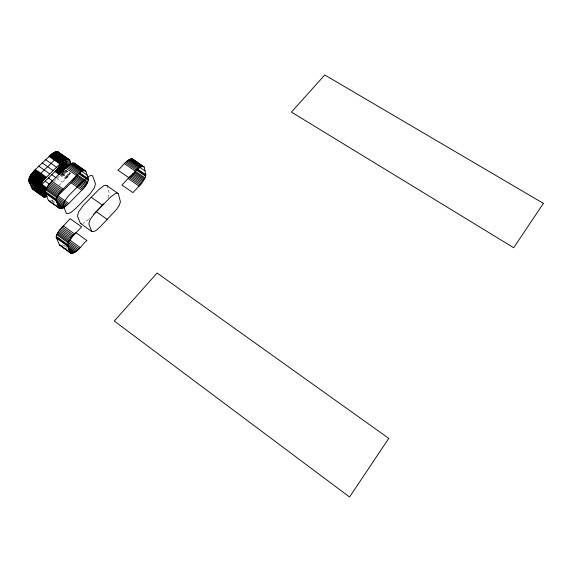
<?xml version="1.0" encoding="UTF-8"?>
<svg xmlns="http://www.w3.org/2000/svg" width="572" height="572" viewBox="0 0 572 572"><rect width="100%" height="100%" fill="white"/><g stroke="black" fill="none" stroke-linecap="round" stroke-linejoin="round"><path stroke-width="0.43" stroke-dasharray="2.86 2.15" d="M108.23 197.54L109.359 193.415L107.307 186.694M59.109 185.45L66.674 177.942L70.349 173.23L66.109 170.277M64.007 171.071L62.312 173.166M61.361 174.224L61.833 173.695M89.11 218.89L89.64 218.361M53.789 181.696L60.339 175.268M88.581 219.419L83.047 223.473M50.515 200.936L52.939 199.907M65.244 170.034L70.192 173.488M65.086 170.292L70.034 173.738M64.729 170.806L69.677 174.26M63.664 170.835L69.312 174.775M63.263 171.357L68.912 175.304M62.856 171.886L68.511 175.833M62.412 172.408L68.061 176.355M61.969 172.93L67.618 176.884M62.441 173.688L67.382 177.148M62.205 173.952L67.146 177.413M61.261 173.724L66.91 177.677M61.025 173.988L66.674 177.942M60.51 174.51L66.159 178.464M59.996 175.032L65.644 178.993M56.728 178.235L62.384 182.218M52.059 200.386L55.67 202.96M51.973 201.244L56.306 204.34M66.602 246.997L63.106 244.444L62.291 244.845L67.189 248.427"/><path stroke-width="0.86" d="M141.913 182.933L130.938 175.475L121.929 185.071L132.926 192.621L141.048 183.991L145.045 177.913L145.831 174.703L144.137 167.053L132.254 158.852C125.861 159.202 122.544 167.003 117.839 170.17L129.143 177.878C133.848 174.66 137.094 166.888 143.465 166.388L143.844 166.638M28.6 180.473L30.087 175.954L35.35 169.462L52.145 153.689L55.756 151.759L58.172 151.98L61.526 160.217L60.582 164.371L56.077 170.52L41.878 184.406L36.815 188.388L33.09 189.353L32.154 188.753L28.6 180.473L39.482 188.238C40.591 191.491 41.992 199.7 47.026 196.232L36.372 188.617M39.482 188.238L40.462 184.727L43.258 180.473L59.867 163.95C62.798 160.875 70.363 155.076 70.778 163.764L60.06 156.342M45.066 192.228L46.067 188.717L48.87 184.449L65.458 167.846C67.968 165.809 70.957 162.119 74.524 163.285L85.857 171.271L88.438 178.893L88.36 180.402L86.858 184.012L83.805 188.209L68.747 203.51C66.202 205.655 63.342 209.295 59.652 208.523L48.377 200.372L45.066 192.228L56.106 200.1L59.652 208.523M56.106 200.1L57.143 196.596L59.953 192.306L76.512 175.532C79 173.502 81.925 169.777 85.493 170.864M71.042 253.303L59.395 244.759L56.178 237.13L56.792 234.599L59.252 230.387L70.17 218.668L81.624 226.877L72.558 236.393L68.24 242.95L67.646 246.174L70.642 252.996C77.713 254.09 81.903 243.686 86.973 240.612L75.84 232.582L70.342 238.259M66.288 167.124L66.838 163.907L63.957 156.127L63.084 155.441L61.161 155.505L55.498 159.145L39.718 174.403L34.992 180.838L34.105 185.092L37.495 192.585L38.431 193.179L41.241 192.65L46.11 189.189M56.378 197.319L72.115 181.753L75.475 177.535L77.056 174.617L87.823 182.103M103.675 203.854L93.801 214.071M59.81 245.073L71.529 253.453M91.877 231.596C95.545 232.132 98.22 228.407 100.729 226.247L116.559 209.409L119.291 205.241L120.449 201.837L118.34 193.729L106.735 185.55L105.184 185.292L103.725 185.821L98.992 189.389L83.376 205.276L78.6 211.869L77.535 216.094L80.323 223.252L91.877 231.596L88.889 224.195L89.547 220.949L91.234 217.875L94.788 213.342L110.353 197.29L115.058 193.672L116.495 193.121L118.011 193.35M80.702 223.595L81.167 223.774M132.254 158.852L144.137 167.053M131.217 158.766L142.442 166.316M130.573 158.93L141.813 166.495M129.844 159.23L141.098 166.802M129.05 159.66L140.312 167.238M139.804 167.417L144.988 170.906M128.192 160.217L139.461 167.81M127.277 160.896L138.553 168.504M137.745 169.248L145.831 174.703M126.319 161.704L137.595 169.319M136.98 169.484L145.788 175.432M136.107 169.762L145.645 176.212M125.325 162.591L136.608 170.22M124.296 163.606L135.585 171.242M135.521 171.464L145.045 177.913M134.349 171.9L144.594 178.843M133.805 172.873L144.051 179.815M132.447 173.38L143.422 180.831M131.732 174.417L142.7 181.875M130.073 176.526L141.048 183.991M129.165 177.577L140.133 185.056M128.178 178.628L139.153 186.114M58.051 151.909L68.976 159.452M57.693 151.709L69.362 159.867M74.06 163.027L85.857 171.271M57.086 151.659L67.911 159.145M56.478 151.609L67.317 159.102M72.88 162.948L83.877 170.556M56.113 151.687L66.96 159.18M55.756 151.759L66.595 159.266M72.165 163.12L83.176 170.735M59.316 154.376L70.07 161.826M55.348 151.902L66.202 159.416M54.948 152.052L65.801 159.567M71.378 163.428L82.389 171.049M54.512 152.259L65.365 159.781M81.36 171.092L87.159 175.111M54.068 152.474L64.929 159.996M70.513 163.864L81.531 171.5M53.839 152.61L64.7 160.139M53.604 152.745L64.464 160.274M53.368 152.881L64.236 160.417M60.796 158.287L70.056 164.707M53.132 153.024L64 160.56M69.584 164.429L80.616 172.072M52.638 153.353L63.513 160.896M52.145 153.689L88.438 178.893M61.547 160.589L68.64 165.508M61.569 160.954L68.661 165.88M79.108 173.13L88.46 179.622M51.637 154.09L62.512 161.64M61.554 161.154L68.64 166.073M61.533 161.347L68.619 166.266M61.511 161.54L67.889 165.973M51.122 154.49L62.005 162.048M67.589 165.93L78.629 173.595M61.497 161.733L67.868 166.166M78.3 173.409L88.36 180.402M50.593 154.926L61.476 162.491M61.247 162.591L66.91 166.523M50.071 155.369L60.954 162.934M66.545 166.824L77.585 174.503M60.997 163.442L66.659 167.381M49.528 155.87L60.41 163.442M60.789 163.907L65.737 167.353M60.582 164.371L65.53 167.818M76.634 175.547L87.394 183.033M48.977 156.37L59.867 163.95M65.458 167.846L76.512 175.532M60.325 164.858L65.272 168.304M60.06 165.337L65.008 168.79M76.105 176.519L86.858 184.012M59.903 165.594L64.85 169.04M59.753 165.844L64.693 169.291M59.595 166.095L64.536 169.541M59.438 166.345L64.386 169.798M75.475 177.535L86.229 185.028M59.08 166.867L64.021 170.313M58.716 167.381L62.956 170.342M74.753 178.571L85.507 186.079M58.315 167.903L62.555 170.864M45.596 159.624L56.492 167.231M57.915 168.425L62.155 171.393M73.945 179.629L84.692 187.144M57.472 168.947L61.704 171.915M57.028 169.476L61.261 172.437M73.059 180.688L83.805 188.209M56.785 169.734L61.025 172.701M56.549 169.998L60.789 172.966M56.313 170.263L60.553 173.23M56.077 170.52L60.317 173.488M72.115 181.753L82.861 189.275M55.563 171.042L59.803 174.01M55.048 171.564L59.288 174.539M71.085 182.811L81.839 190.347M42.199 162.884L53.103 170.535M91.213 197.254L102.602 205.241M51.78 174.753L56.02 177.742M38.782 166.166L49.692 173.845M48.491 177.956L52.738 180.952M96.175 211.619L107.25 219.441M35.35 169.462L46.275 177.177M51.88 181.138L62.97 188.967M34.813 170.006L45.731 177.728M34.27 170.549L45.188 178.271M50.801 182.239L61.89 190.083M33.769 171.092L44.695 178.821M33.269 171.643L44.194 179.372M49.807 183.347L60.889 191.198M32.804 172.186L43.722 179.923M45.195 181.174L49.442 184.184M32.332 172.73L43.258 180.473M48.87 184.449L59.953 192.306M31.91 173.28L42.836 181.024M31.489 173.824L42.407 181.574M48.019 185.557L59.109 193.422M31.303 174.095L42.221 181.846M31.11 174.367L42.035 182.118M30.924 174.632L41.842 182.389M30.738 174.903L41.656 182.661M47.261 186.644L58.344 194.516M30.409 175.432L41.327 183.19M30.087 175.954L41.005 183.712M41.878 184.406L57.686 195.574M57.965 195.846L68.747 203.51M29.823 176.462L40.734 184.22M41.341 184.913L46.303 188.438M29.551 176.963L40.462 184.727M46.067 188.717L57.143 196.596M40.805 185.414L45.767 188.946M56.9 196.868L67.682 204.547M29.344 177.449L40.247 185.206M40.541 185.635L46.218 189.675M29.129 177.928L40.033 185.693M40.283 185.857L56.707 197.562M40.019 186.079L45.696 190.118M39.761 186.3L46.139 190.848M56.578 198.284L66.652 205.462M28.893 178.807L39.79 186.565M39.253 186.708L45.631 191.262M28.65 179.679L39.539 187.444M45.131 191.434L56.185 199.313M28.636 179.88L45.124 191.67M55.57 199.113L65.644 206.299M28.629 180.08L39.511 187.845M28.614 180.28L39.497 188.038M38.245 187.466L45.345 192.528M28.643 180.852L39.511 188.61M28.679 181.224L39.547 188.975M45.131 192.964L56.163 200.836M37.752 187.809L46.275 193.894M56.027 200.858L64.672 207.028M37.28 188.102L45.803 194.187M29.558 183.126L46.754 195.495M56.542 202.481L63.749 207.629M36.594 188.503L46.532 195.61M36.15 188.731L46.804 196.353M35.929 188.846L46.589 196.468M57.107 203.989L62.877 208.115M30.43 185.013L41.22 192.735M35.514 189.01L46.182 196.639M35.106 189.175L45.774 196.811M57.751 205.369L62.076 208.473M31.296 186.894L45.402 196.911M34.356 189.375L45.031 197.011M57.743 206.106L61.354 208.694M33.727 189.361L44.416 197.011M33.09 189.353L43.794 197.018M60.139 208.723L48.377 200.372M32.154 188.753L43.665 196.961M63.206 225.754L74.675 234.041M62.098 226.92L73.573 235.221M61.082 228.078L72.558 236.393M60.124 229.236L71.593 237.559M59.252 230.387L70.721 238.71M58.473 231.51L69.941 239.84M69.813 240.025L80.266 247.619M57.801 232.589L69.262 240.934M68.726 241.112L79.179 248.72M57.236 233.626L68.697 241.97M67.668 242.085L78.128 249.707M56.792 234.599L68.24 242.95M68.032 243.994L77.098 250.607M56.256 236.35L67.696 244.694M67.038 244.773L76.112 251.394M56.178 237.13L67.603 245.467M56.235 237.838L67.646 246.174M67.489 246.46L75.175 252.073M68.704 248.534L74.296 252.617M68.583 249.456L73.481 253.031M69.248 250.75L72.751 253.317M59.395 244.759L70.642 252.996M74.524 163.285L74.911 163.699M106.735 185.55L107.078 185.943M63.349 204.418L63.313 205.941L66.302 213.206L67.174 213.756L70.749 212.634L75.733 208.48L89.825 194.151L94.366 187.888L95.438 183.755L92.6 175.776L91.005 175.49L89.525 175.99L83.669 180.523L68.082 196.282L64.872 200.679L63.349 204.418M388.767 438.388L349.556 497.011L114.278 321.035L157.093 273.016L388.767 438.388M543.4 203.396L513.677 247.719L291.434 112.105L324.767 74.989L543.4 203.396"/></g></svg>
